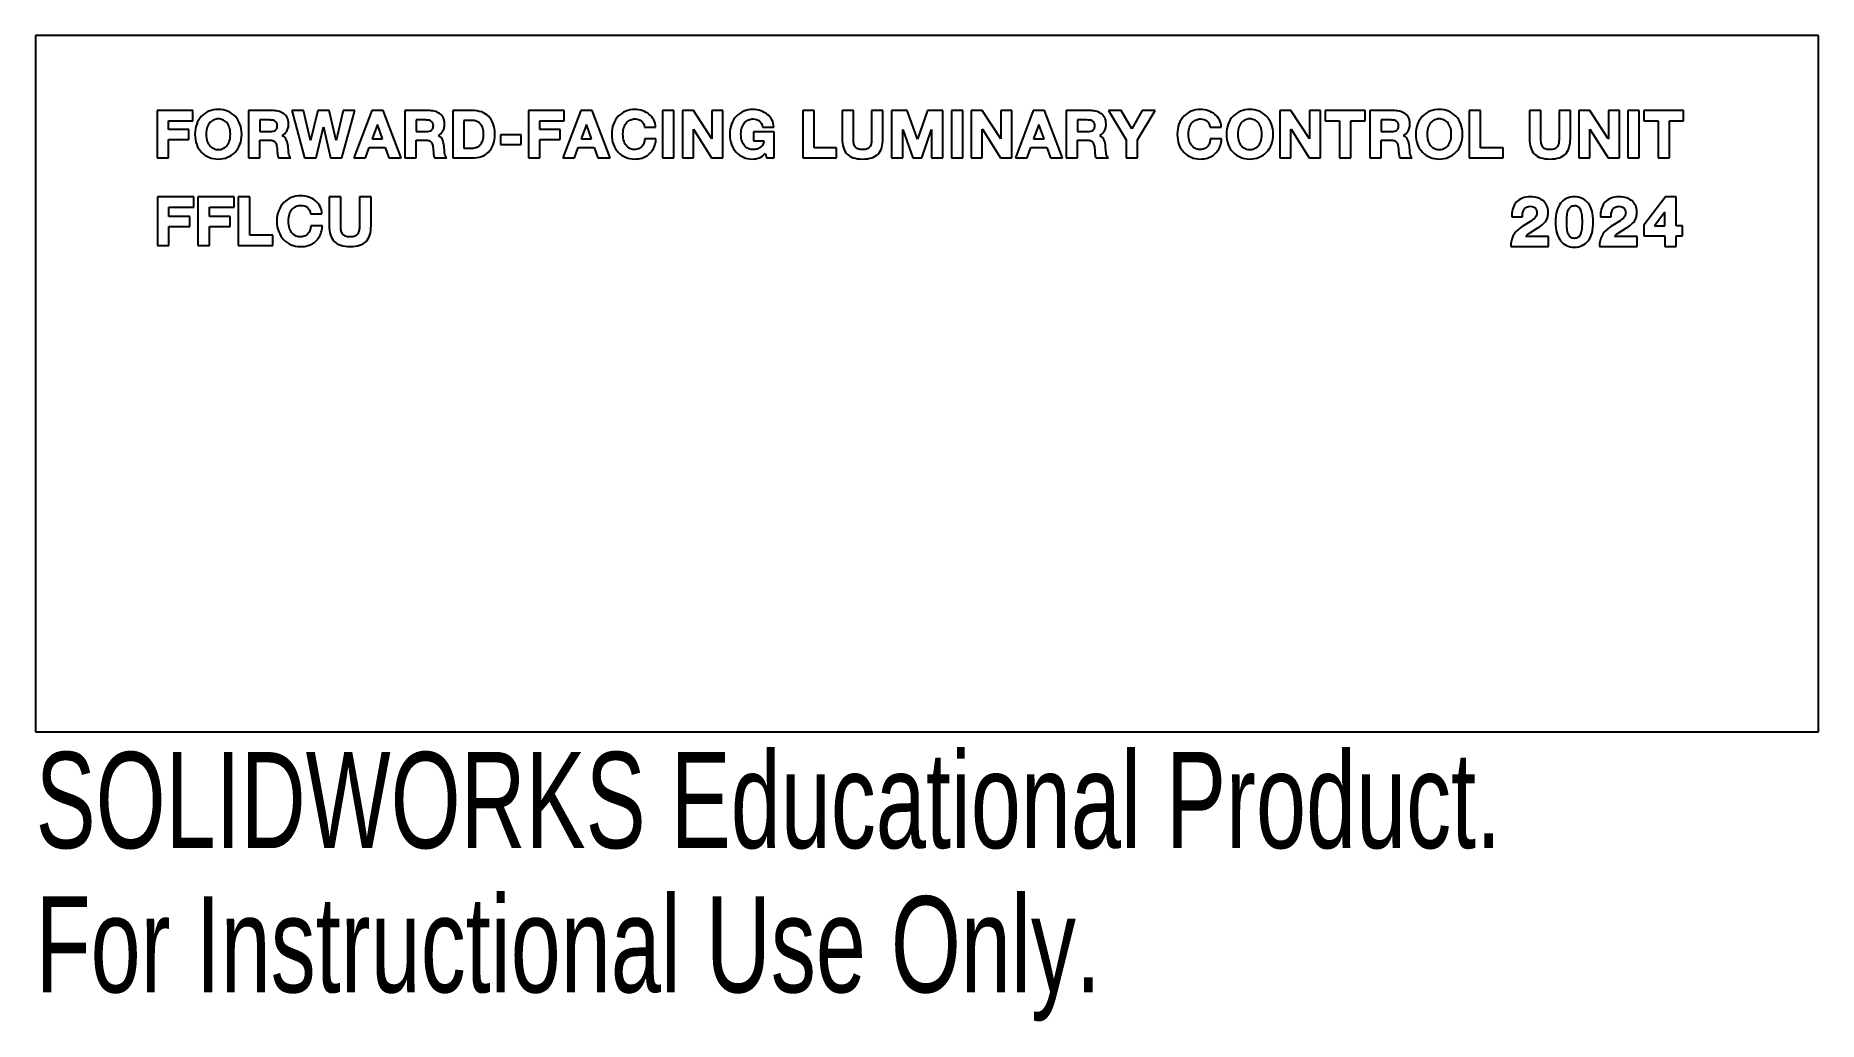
# Model space of a CAD drawing. Header units: millimetres. Extents: x -44.8 to 44.8, y -32.1 to 17.5.
import ezdxf

# ---------------------------------------------------------------- set-up
doc = ezdxf.new("R2010")
doc.units = ezdxf.units.MM
doc.styles.add('SLDTEXTSTYLE0', font='TXT', dxfattribs={"width": 0.7})

msp = doc.modelspace()

# ---------------------------------------------------------------- linework, layer by layer
at = {"color": 7, "linetype": 'Continuous', "lineweight": 25}
for p, q in [((44.815, 17.5), (-44.815, 17.5)), ((-44.815, 17.5), (-44.815, -17.5)), ((44.815, -17.5), (44.815, 17.5)), ((-38.699, 13.734), (-38.699, 11.351)), ((-36.913, 13.734), (-38.699, 13.734)), ((-36.913, 13.22), (-36.913, 13.734)), ((-34.106, 13.734), (-34.106, 11.351)), ((-32.934, 13.734), (-34.106, 13.734)), ((-31.93, 13.734), (-31.295, 11.351)), ((-31.349, 13.734), (-31.93, 13.734)), ((-31.002, 12.232), (-31.349, 13.734)), ((-30.628, 13.734), (-30.995, 12.232)), ((-30.06, 13.734), (-30.628, 13.734)), ((-29.706, 12.232), (-30.06, 13.734)), ((-29.346, 13.734), (-29.7, 12.232)), ((-29.423, 11.351), (-28.765, 13.734)), ((-28.765, 13.734), (-29.346, 13.734)), ((-27.911, 13.734), (-28.812, 11.351)), ((-27.343, 13.734), (-27.911, 13.734)), ((-26.445, 11.351), (-27.343, 13.734)), ((-26.258, 13.734), (-26.258, 11.351)), ((-25.087, 13.734), (-26.258, 13.734)), ((-23.848, 13.734), (-23.848, 11.351)), ((-22.867, 13.734), (-23.848, 13.734)), ((-20.033, 13.734), (-20.033, 11.351)), ((-18.247, 13.734), (-20.033, 13.734)), ((-17.403, 13.734), (-18.304, 11.351)), ((-18.247, 13.22), (-18.247, 13.734)), ((-16.836, 13.734), (-17.403, 13.734)), ((-15.938, 11.351), (-16.836, 13.734)), ((-13.294, 13.734), (-13.294, 11.351)), ((-12.726, 13.734), (-13.294, 13.734)), ((-12.726, 11.351), (-12.726, 13.734)), ((-12.299, 13.734), (-12.299, 11.351)), ((-11.745, 13.734), (-12.299, 13.734)), ((-10.821, 12.309), (-11.745, 13.734)), ((-10.814, 13.734), (-10.814, 12.309)), ((-10.26, 13.734), (-10.814, 13.734)), ((-10.26, 11.351), (-10.26, 13.734)), ((-6.244, 13.734), (-6.244, 11.351)), ((-5.677, 13.734), (-6.244, 13.734)), ((-5.677, 11.865), (-5.677, 13.734)), ((-4.265, 13.734), (-4.265, 12.332)), ((-3.697, 13.734), (-4.265, 13.734)), ((-3.697, 12.325), (-3.697, 13.734)), ((-2.783, 13.734), (-2.783, 12.325)), ((-2.215, 13.734), (-2.783, 13.734)), ((-2.215, 12.332), (-2.215, 13.734)), ((-1.781, 13.734), (-1.781, 11.351)), ((-1, 13.734), (-1.781, 13.734)), ((-0.483, 12.289), (-1, 13.734)), ((0.031, 13.734), (-0.476, 12.289)), ((0.799, 13.734), (0.031, 13.734)), ((0.799, 11.351), (0.799, 13.734)), ((1.233, 13.734), (1.233, 11.351)), ((1.801, 13.734), (1.233, 13.734)), ((1.801, 11.351), (1.801, 13.734)), ((2.228, 13.734), (2.228, 11.351)), ((2.782, 13.734), (2.228, 13.734)), ((3.706, 12.309), (2.782, 13.734)), ((3.713, 13.734), (3.713, 12.309)), ((4.267, 13.734), (3.713, 13.734)), ((4.267, 11.351), (4.267, 13.734)), ((5.345, 13.734), (4.444, 11.351)), ((5.913, 13.734), (5.345, 13.734)), ((6.81, 11.351), (5.913, 13.734)), ((6.998, 13.734), (6.998, 11.351)), ((8.169, 13.734), (6.998, 13.734)), ((9.121, 13.734), (10.009, 12.269)), ((9.758, 13.734), (9.121, 13.734)), ((10.292, 12.823), (9.758, 13.734)), ((10.826, 13.734), (10.292, 12.823)), ((10.576, 12.269), (11.464, 13.734)), ((11.464, 13.734), (10.826, 13.734)), ((17.746, 13.734), (17.746, 11.351)), ((18.3, 13.734), (17.746, 13.734)), ((19.224, 12.309), (18.3, 13.734)), ((19.231, 13.734), (19.231, 12.309)), ((19.785, 13.734), (19.231, 13.734)), ((19.785, 11.351), (19.785, 13.734)), ((20.022, 13.734), (20.022, 13.22)), ((22.025, 13.734), (20.022, 13.734)), ((22.025, 13.22), (22.025, 13.734)), ((22.272, 13.734), (22.272, 11.351)), ((23.444, 13.734), (22.272, 13.734)), ((27.262, 13.734), (27.262, 11.351)), ((27.83, 13.734), (27.262, 13.734)), ((27.83, 11.865), (27.83, 13.734)), ((30.296, 13.734), (30.296, 12.332)), ((30.864, 13.734), (30.296, 13.734)), ((30.864, 12.325), (30.864, 13.734)), ((31.778, 13.734), (31.778, 12.325)), ((32.346, 13.734), (31.778, 13.734)), ((32.346, 12.332), (32.346, 13.734)), ((32.773, 13.734), (32.773, 11.351)), ((33.327, 13.734), (32.773, 13.734)), ((34.252, 12.309), (33.327, 13.734)), ((34.258, 13.734), (34.258, 12.309)), ((34.813, 13.734), (34.258, 13.734)), ((34.813, 11.351), (34.813, 13.734)), ((35.24, 13.734), (35.24, 11.351)), ((35.807, 13.734), (35.24, 13.734)), ((35.807, 11.351), (35.807, 13.734)), ((36.038, 13.734), (36.038, 13.22)), ((38.04, 13.734), (36.038, 13.734)), ((38.04, 13.22), (38.04, 13.734)), ((-38.131, 13.22), (-36.913, 13.22)), ((-38.131, 12.776), (-38.131, 13.22)), ((-37.107, 12.776), (-38.131, 12.776)), ((-37.107, 12.282), (-37.107, 12.776)), ((-33.538, 13.26), (-33.538, 12.679)), ((-33.065, 13.26), (-33.538, 13.26)), ((-33.538, 12.679), (-33.065, 12.679)), ((-30.715, 11.351), (-30.351, 12.92)), ((-30.351, 12.92), (-30.344, 12.92)), ((-30.344, 12.92), (-29.99, 11.351)), ((-27.634, 13.04), (-27.894, 12.315)), ((-27.627, 13.04), (-27.634, 13.04)), ((-27.373, 12.315), (-27.627, 13.04)), ((-25.691, 13.26), (-25.691, 12.679)), ((-25.217, 13.26), (-25.691, 13.26)), ((-25.691, 12.679), (-25.217, 12.679)), ((-23.281, 13.24), (-23.281, 11.845)), ((-22.914, 13.24), (-23.281, 13.24)), ((-19.466, 13.22), (-18.247, 13.22)), ((-19.466, 12.776), (-19.466, 13.22)), ((-18.441, 12.776), (-19.466, 12.776)), ((-18.441, 12.282), (-18.441, 12.776)), ((-17.126, 13.04), (-17.386, 12.315)), ((-17.119, 13.04), (-17.126, 13.04)), ((-16.866, 12.315), (-17.119, 13.04)), ((-14.202, 12.906), (-13.648, 12.906)), ((-11.745, 12.793), (-11.738, 12.793)), ((-11.745, 11.351), (-11.745, 12.793)), ((-11.738, 12.793), (-10.827, 11.351)), ((-8.724, 12.663), (-8.724, 12.219)), ((-7.686, 12.663), (-8.724, 12.663)), ((-8.264, 12.906), (-7.709, 12.906)), ((-7.686, 11.351), (-7.686, 12.663)), ((-1.214, 12.773), (-1.207, 12.773)), ((-1.214, 11.351), (-1.214, 12.773)), ((-1.207, 12.773), (-0.713, 11.351)), ((-0.259, 11.351), (0.225, 12.773)), ((0.225, 12.773), (0.232, 12.773)), ((0.232, 12.773), (0.232, 11.351)), ((2.782, 12.793), (2.789, 12.793)), ((2.782, 11.351), (2.782, 12.793)), ((2.789, 12.793), (3.7, 11.351)), ((5.622, 13.04), (5.362, 12.315)), ((5.629, 13.04), (5.622, 13.04)), ((5.883, 12.315), (5.629, 13.04)), ((7.565, 13.26), (7.565, 12.679)), ((8.039, 13.26), (7.565, 13.26)), ((7.565, 12.679), (8.039, 12.679)), ((14.234, 12.906), (14.788, 12.906)), ((18.3, 12.793), (18.307, 12.793)), ((18.3, 11.351), (18.3, 12.793)), ((18.307, 12.793), (19.218, 11.351)), ((20.022, 13.22), (20.74, 13.22)), ((20.74, 13.22), (20.74, 11.351)), ((21.307, 13.22), (22.025, 13.22)), ((21.307, 11.351), (21.307, 13.22)), ((22.84, 13.26), (22.84, 12.679)), ((23.313, 13.26), (22.84, 13.26)), ((22.84, 12.679), (23.313, 12.679)), ((33.327, 12.793), (33.334, 12.793)), ((33.327, 11.351), (33.327, 12.793)), ((33.334, 12.793), (34.245, 11.351)), ((36.038, 13.22), (36.755, 13.22)), ((36.755, 13.22), (36.755, 11.351)), ((37.323, 13.22), (38.04, 13.22)), ((37.323, 11.351), (37.323, 13.22)), ((-38.131, 12.282), (-37.107, 12.282)), ((-38.131, 11.351), (-38.131, 12.282)), ((-33.538, 12.245), (-33.141, 12.245)), ((-33.538, 11.351), (-33.538, 12.245)), ((-32.11, 11.698), (-32.127, 11.921)), ((-30.995, 12.232), (-31.002, 12.232)), ((-29.7, 12.232), (-29.706, 12.232)), ((-28.224, 11.351), (-28.041, 11.881)), ((-28.041, 11.881), (-27.236, 11.881)), ((-27.894, 12.315), (-27.373, 12.315)), ((-27.236, 11.881), (-27.053, 11.351)), ((-25.691, 12.245), (-25.294, 12.245)), ((-25.691, 11.351), (-25.691, 12.245)), ((-24.262, 11.698), (-24.279, 11.921)), ((-23.281, 11.845), (-22.914, 11.845)), ((-21.448, 12.506), (-21.448, 12.032)), ((-20.397, 12.506), (-21.448, 12.506)), ((-21.448, 12.032), (-20.397, 12.032)), ((-20.397, 12.032), (-20.397, 12.506)), ((-19.466, 12.282), (-18.441, 12.282)), ((-19.466, 11.351), (-19.466, 12.282)), ((-17.717, 11.351), (-17.533, 11.881)), ((-17.533, 11.881), (-16.729, 11.881)), ((-17.386, 12.315), (-16.866, 12.315)), ((-16.729, 11.881), (-16.545, 11.351)), ((-13.628, 12.315), (-14.195, 12.315)), ((-10.814, 12.309), (-10.821, 12.309)), ((-8.724, 12.219), (-8.204, 12.219)), ((-4.542, 11.865), (-5.677, 11.865)), ((-4.542, 11.351), (-4.542, 11.865)), ((-0.476, 12.289), (-0.483, 12.289)), ((3.713, 12.309), (3.706, 12.309)), ((5.031, 11.351), (5.215, 11.881)), ((5.215, 11.881), (6.019, 11.881)), ((5.362, 12.315), (5.883, 12.315)), ((6.019, 11.881), (6.203, 11.351)), ((7.565, 12.245), (7.962, 12.245)), ((7.565, 11.351), (7.565, 12.245)), ((8.994, 11.698), (8.977, 11.921)), ((10.009, 12.269), (10.009, 11.351)), ((10.576, 11.351), (10.576, 12.269)), ((14.808, 12.315), (14.241, 12.315)), ((19.231, 12.309), (19.224, 12.309)), ((22.84, 12.245), (23.237, 12.245)), ((22.84, 11.351), (22.84, 12.245)), ((24.268, 11.698), (24.252, 11.921)), ((28.965, 11.865), (27.83, 11.865)), ((28.965, 11.351), (28.965, 11.865)), ((34.258, 12.309), (34.252, 12.309)), ((-38.699, 11.351), (-38.131, 11.351)), ((-34.106, 11.351), (-33.538, 11.351)), ((-32.6, 11.351), (-31.983, 11.351)), ((-31.295, 11.351), (-30.715, 11.351)), ((-29.99, 11.351), (-29.423, 11.351)), ((-28.812, 11.351), (-28.224, 11.351)), ((-27.053, 11.351), (-26.445, 11.351)), ((-26.258, 11.351), (-25.691, 11.351)), ((-24.753, 11.351), (-24.135, 11.351)), ((-23.848, 11.351), (-22.867, 11.351)), ((-20.033, 11.351), (-19.466, 11.351)), ((-18.304, 11.351), (-17.717, 11.351)), ((-16.545, 11.351), (-15.938, 11.351)), ((-13.294, 11.351), (-12.726, 11.351)), ((-12.299, 11.351), (-11.745, 11.351)), ((-10.827, 11.351), (-10.26, 11.351)), ((-8.12, 11.571), (-8.063, 11.351)), ((-8.063, 11.351), (-7.686, 11.351)), ((-6.244, 11.351), (-4.542, 11.351)), ((-1.781, 11.351), (-1.214, 11.351)), ((-0.713, 11.351), (-0.259, 11.351)), ((0.232, 11.351), (0.799, 11.351)), ((1.233, 11.351), (1.801, 11.351)), ((2.228, 11.351), (2.782, 11.351)), ((3.7, 11.351), (4.267, 11.351)), ((4.444, 11.351), (5.031, 11.351)), ((6.203, 11.351), (6.81, 11.351)), ((6.998, 11.351), (7.565, 11.351)), ((8.503, 11.351), (9.121, 11.351)), ((10.009, 11.351), (10.576, 11.351)), ((17.746, 11.351), (18.3, 11.351)), ((19.218, 11.351), (19.785, 11.351)), ((20.74, 11.351), (21.307, 11.351)), ((22.272, 11.351), (22.84, 11.351)), ((23.778, 11.351), (24.395, 11.351)), ((27.262, 11.351), (28.965, 11.351)), ((32.773, 11.351), (33.327, 11.351)), ((34.245, 11.351), (34.813, 11.351)), ((35.24, 11.351), (35.807, 11.351)), ((36.755, 11.351), (37.323, 11.351)), ((-38.697, 9.397), (-38.697, 6.949)), ((-36.863, 9.397), (-38.697, 9.397)), ((-36.863, 8.868), (-36.863, 9.397)), ((-36.664, 9.397), (-36.664, 6.949)), ((-34.83, 9.397), (-36.664, 9.397)), ((-34.83, 8.868), (-34.83, 9.397)), ((-34.631, 9.397), (-34.631, 6.949)), ((-34.048, 9.397), (-34.631, 9.397)), ((-34.048, 7.476), (-34.048, 9.397)), ((-30.057, 9.397), (-30.057, 7.957)), ((-29.474, 9.397), (-30.057, 9.397)), ((-29.474, 7.95), (-29.474, 9.397)), ((-28.535, 9.397), (-28.535, 7.95)), ((-27.952, 9.397), (-28.535, 9.397)), ((-27.952, 7.957), (-27.952, 9.397)), ((37.128, 9.398), (36.038, 7.969)), ((37.665, 9.398), (37.128, 9.398)), ((37.665, 7.937), (37.665, 9.398)), ((-38.114, 8.868), (-36.863, 8.868)), ((-38.114, 8.413), (-38.114, 8.868)), ((-37.061, 8.413), (-38.114, 8.413)), ((-37.061, 7.905), (-37.061, 8.413)), ((-36.081, 8.868), (-34.83, 8.868)), ((-36.081, 8.413), (-36.081, 8.868)), ((-35.029, 8.413), (-36.081, 8.413)), ((-35.029, 7.905), (-35.029, 8.413)), ((-30.99, 8.546), (-30.42, 8.546)), ((29.406, 8.47), (29.406, 8.392)), ((29.406, 8.392), (29.935, 8.392)), ((30.387, 8.191), (29.928, 7.898)), ((33.865, 8.47), (33.865, 8.392)), ((33.865, 8.392), (34.394, 8.392)), ((34.846, 8.191), (34.387, 7.898)), ((37.093, 8.629), (36.585, 7.937)), ((37.1, 8.629), (37.093, 8.629)), ((37.1, 7.937), (37.1, 8.629)), ((-38.114, 7.905), (-37.061, 7.905)), ((-38.114, 6.949), (-38.114, 7.905)), ((-36.081, 7.905), (-35.029, 7.905)), ((-36.081, 6.949), (-36.081, 7.905)), ((-32.882, 7.476), (-34.048, 7.476)), ((-32.882, 6.949), (-32.882, 7.476)), ((-30.4, 7.939), (-30.983, 7.939)), ((31.244, 7.401), (30.101, 7.401)), ((30.299, 7.57), (30.712, 7.831)), ((31.244, 6.9), (31.244, 7.401)), ((35.703, 7.401), (34.56, 7.401)), ((34.758, 7.57), (35.171, 7.831)), ((35.703, 6.9), (35.703, 7.401)), ((36.038, 7.969), (36.038, 7.436)), ((36.038, 7.436), (37.1, 7.436)), ((36.585, 7.937), (37.1, 7.937)), ((37.1, 7.436), (37.1, 6.9)), ((37.979, 7.937), (37.665, 7.937)), ((37.665, 7.436), (37.979, 7.436)), ((37.665, 6.9), (37.665, 7.436)), ((37.979, 7.436), (37.979, 7.937)), ((-38.697, 6.949), (-38.114, 6.949)), ((-36.664, 6.949), (-36.081, 6.949)), ((-34.631, 6.949), (-32.882, 6.949)), ((29.35, 6.9), (31.244, 6.9)), ((33.809, 6.9), (35.703, 6.9)), ((37.1, 6.9), (37.665, 6.9)), ((-44.815, -17.5), (44.815, -17.5))]:
    msp.add_line(p, q, dxfattribs=at)
for points in [[(-36.473, 13.449), (-36.577, 13.341), (-36.659, 13.21), (-36.718, 13.056)], [(-36.1, 13.699), (-36.244, 13.64), (-36.368, 13.557), (-36.473, 13.449)], [(-35.631, 13.787), (-35.801, 13.787), (-35.957, 13.758), (-36.1, 13.699)], [(-35.162, 13.699), (-35.306, 13.758), (-35.462, 13.787), (-35.631, 13.787)], [(-34.79, 13.449), (-34.895, 13.557), (-35.019, 13.64), (-35.162, 13.699)], [(-32.624, 13.701), (-32.724, 13.723), (-32.828, 13.734), (-32.934, 13.734)], [(-32.357, 13.589), (-32.435, 13.641), (-32.524, 13.678), (-32.624, 13.701)], [(-32.17, 13.38), (-32.217, 13.467), (-32.279, 13.537), (-32.357, 13.589)], [(-24.776, 13.701), (-24.877, 13.723), (-24.98, 13.734), (-25.087, 13.734)], [(-24.509, 13.589), (-24.587, 13.641), (-24.676, 13.678), (-24.776, 13.701)], [(-24.322, 13.38), (-24.369, 13.467), (-24.431, 13.537), (-24.509, 13.589)], [(-22.406, 13.662), (-22.547, 13.71), (-22.7, 13.734), (-22.867, 13.734)], [(-22.046, 13.444), (-22.146, 13.542), (-22.266, 13.614), (-22.406, 13.662)], [(-15.52, 13.449), (-15.625, 13.341), (-15.707, 13.21), (-15.766, 13.056)], [(-15.148, 13.699), (-15.292, 13.64), (-15.416, 13.557), (-15.52, 13.449)], [(-14.679, 13.787), (-14.848, 13.787), (-15.005, 13.758), (-15.148, 13.699)], [(-14.295, 13.722), (-14.42, 13.766), (-14.548, 13.787), (-14.679, 13.787)], [(-13.965, 13.54), (-14.061, 13.618), (-14.171, 13.679), (-14.295, 13.722)], [(-13.734, 13.262), (-13.792, 13.37), (-13.869, 13.463), (-13.965, 13.54)], [(-9.585, 13.449), (-9.69, 13.341), (-9.772, 13.21), (-9.831, 13.056)], [(-9.213, 13.699), (-9.357, 13.64), (-9.481, 13.557), (-9.585, 13.449)], [(-8.744, 13.787), (-8.913, 13.787), (-9.07, 13.758), (-9.213, 13.699)], [(-8.359, 13.722), (-8.482, 13.766), (-8.611, 13.787), (-8.744, 13.787)], [(-8.028, 13.54), (-8.125, 13.618), (-8.235, 13.679), (-8.359, 13.722)], [(-7.796, 13.262), (-7.854, 13.37), (-7.931, 13.463), (-8.028, 13.54)], [(8.48, 13.701), (8.38, 13.723), (8.276, 13.734), (8.169, 13.734)], [(8.747, 13.589), (8.669, 13.641), (8.58, 13.678), (8.48, 13.701)], [(8.934, 13.38), (8.887, 13.467), (8.825, 13.537), (8.747, 13.589)], [(12.916, 13.449), (12.811, 13.341), (12.729, 13.21), (12.67, 13.056)], [(13.288, 13.699), (13.144, 13.64), (13.02, 13.557), (12.916, 13.449)], [(13.757, 13.787), (13.587, 13.787), (13.431, 13.758), (13.288, 13.699)], [(14.141, 13.722), (14.016, 13.766), (13.888, 13.787), (13.757, 13.787)], [(14.471, 13.54), (14.375, 13.618), (14.265, 13.679), (14.141, 13.722)], [(14.701, 13.262), (14.644, 13.37), (14.567, 13.463), (14.471, 13.54)], [(15.761, 13.699), (15.618, 13.64), (15.494, 13.557), (15.389, 13.449)], [(16.23, 13.787), (16.061, 13.787), (15.905, 13.758), (15.761, 13.699)], [(16.699, 13.699), (16.556, 13.758), (16.399, 13.787), (16.23, 13.787)], [(17.071, 13.449), (16.967, 13.557), (16.843, 13.64), (16.699, 13.699)], [(17.317, 13.056), (17.258, 13.21), (17.176, 13.341), (17.071, 13.449)], [(23.754, 13.701), (23.654, 13.723), (23.55, 13.734), (23.444, 13.734)], [(24.021, 13.589), (23.943, 13.641), (23.854, 13.678), (23.754, 13.701)], [(24.208, 13.38), (24.161, 13.467), (24.099, 13.537), (24.021, 13.589)], [(25.285, 13.699), (25.141, 13.64), (25.017, 13.557), (24.912, 13.449)], [(25.753, 13.787), (25.584, 13.787), (25.428, 13.758), (25.285, 13.699)], [(26.222, 13.699), (26.079, 13.758), (25.923, 13.787), (25.753, 13.787)], [(26.595, 13.449), (26.49, 13.557), (26.366, 13.64), (26.222, 13.699)], [(26.84, 13.056), (26.781, 13.21), (26.699, 13.341), (26.595, 13.449)], [(-36.04, 13.142), (-36.099, 13.08), (-36.147, 13.001), (-36.184, 12.903)], [(-35.845, 13.273), (-35.916, 13.247), (-35.981, 13.203), (-36.04, 13.142)], [(-35.222, 13.142), (-35.281, 13.203), (-35.347, 13.247), (-35.42, 13.273)], [(-32.938, 13.255), (-32.984, 13.258), (-33.027, 13.26), (-33.065, 13.26)], [(-33.065, 12.679), (-33.027, 12.679), (-32.984, 12.681), (-32.938, 12.684)], [(-32.807, 13.223), (-32.847, 13.241), (-32.891, 13.252), (-32.938, 13.255)], [(-32.938, 12.684), (-32.891, 12.688), (-32.847, 12.698), (-32.807, 12.716)], [(-32.707, 13.138), (-32.734, 13.177), (-32.767, 13.205), (-32.807, 13.223)], [(-32.807, 12.716), (-32.767, 12.734), (-32.734, 12.763), (-32.707, 12.803)], [(-32.667, 12.973), (-32.667, 13.044), (-32.681, 13.099), (-32.707, 13.138)], [(-32.707, 12.803), (-32.681, 12.843), (-32.667, 12.9), (-32.667, 12.973)], [(-32.414, 12.479), (-32.382, 12.497), (-32.349, 12.521), (-32.312, 12.552)], [(-32.312, 12.552), (-32.275, 12.584), (-32.241, 12.622), (-32.21, 12.667)], [(-32.21, 12.667), (-32.179, 12.713), (-32.153, 12.768), (-32.131, 12.833)], [(-32.1, 13.056), (-32.1, 13.185), (-32.123, 13.293), (-32.17, 13.38)], [(-32.131, 12.833), (-32.11, 12.897), (-32.1, 12.972), (-32.1, 13.056)], [(-25.09, 13.255), (-25.137, 13.258), (-25.179, 13.26), (-25.217, 13.26)], [(-25.217, 12.679), (-25.179, 12.679), (-25.137, 12.681), (-25.09, 12.684)], [(-24.96, 13.223), (-25, 13.241), (-25.043, 13.252), (-25.09, 13.255)], [(-25.09, 12.684), (-25.043, 12.688), (-25, 12.698), (-24.96, 12.716)], [(-24.86, 13.138), (-24.886, 13.177), (-24.92, 13.205), (-24.96, 13.223)], [(-24.96, 12.716), (-24.92, 12.734), (-24.886, 12.763), (-24.86, 12.803)], [(-24.82, 12.973), (-24.82, 13.044), (-24.833, 13.099), (-24.86, 13.138)], [(-24.86, 12.803), (-24.833, 12.843), (-24.82, 12.9), (-24.82, 12.973)], [(-24.566, 12.479), (-24.535, 12.497), (-24.501, 12.521), (-24.464, 12.552)], [(-24.464, 12.552), (-24.428, 12.584), (-24.394, 12.622), (-24.362, 12.667)], [(-24.362, 12.667), (-24.331, 12.713), (-24.305, 12.768), (-24.284, 12.833)], [(-24.252, 13.056), (-24.252, 13.185), (-24.276, 13.293), (-24.322, 13.38)], [(-24.284, 12.833), (-24.263, 12.897), (-24.252, 12.972), (-24.252, 13.056)], [(-22.825, 13.237), (-22.864, 13.239), (-22.894, 13.24), (-22.914, 13.24)], [(-22.699, 13.213), (-22.744, 13.227), (-22.787, 13.234), (-22.825, 13.237)], [(-22.558, 13.152), (-22.606, 13.179), (-22.653, 13.2), (-22.699, 13.213)], [(-22.428, 13.033), (-22.467, 13.084), (-22.51, 13.124), (-22.558, 13.152)], [(-22.331, 12.836), (-22.357, 12.916), (-22.389, 12.982), (-22.428, 13.033)], [(-22.293, 12.542), (-22.293, 12.658), (-22.306, 12.756), (-22.331, 12.836)], [(-21.811, 13.071), (-21.867, 13.222), (-21.946, 13.346), (-22.046, 13.444)], [(-21.726, 12.542), (-21.726, 12.745), (-21.754, 12.921), (-21.811, 13.071)], [(-15.766, 13.056), (-15.825, 12.903), (-15.854, 12.732), (-15.854, 12.542)], [(-15.287, 12.542), (-15.287, 12.685), (-15.268, 12.805), (-15.232, 12.903)], [(-15.232, 12.903), (-15.195, 13.001), (-15.147, 13.08), (-15.088, 13.142)], [(-15.088, 13.142), (-15.029, 13.203), (-14.964, 13.247), (-14.893, 13.273)], [(-14.893, 13.273), (-14.822, 13.3), (-14.75, 13.313), (-14.679, 13.313)], [(-14.679, 13.313), (-14.55, 13.313), (-14.444, 13.278), (-14.362, 13.208)], [(-14.362, 13.208), (-14.28, 13.138), (-14.226, 13.037), (-14.202, 12.906)], [(-13.648, 12.906), (-13.648, 13.035), (-13.677, 13.154), (-13.734, 13.262)], [(-9.831, 13.056), (-9.89, 12.903), (-9.919, 12.732), (-9.919, 12.542)], [(-9.352, 12.542), (-9.352, 12.685), (-9.333, 12.805), (-9.297, 12.903)], [(-9.297, 12.903), (-9.26, 13.001), (-9.212, 13.08), (-9.153, 13.142)], [(-9.153, 13.142), (-9.094, 13.203), (-9.029, 13.247), (-8.958, 13.273)], [(-8.958, 13.273), (-8.887, 13.3), (-8.815, 13.313), (-8.744, 13.313)], [(-8.744, 13.313), (-8.613, 13.313), (-8.506, 13.278), (-8.424, 13.208)], [(-8.424, 13.208), (-8.342, 13.138), (-8.288, 13.037), (-8.264, 12.906)], [(-7.709, 12.906), (-7.709, 13.035), (-7.738, 13.154), (-7.796, 13.262)], [(8.166, 13.255), (8.119, 13.258), (8.077, 13.26), (8.039, 13.26)], [(8.039, 12.679), (8.077, 12.679), (8.119, 12.681), (8.166, 12.684)], [(8.296, 13.223), (8.256, 13.241), (8.213, 13.252), (8.166, 13.255)], [(8.166, 12.684), (8.213, 12.688), (8.256, 12.698), (8.296, 12.716)], [(8.396, 13.138), (8.37, 13.177), (8.336, 13.205), (8.296, 13.223)], [(8.296, 12.716), (8.336, 12.734), (8.37, 12.763), (8.396, 12.803)], [(8.436, 12.973), (8.436, 13.044), (8.423, 13.099), (8.396, 13.138)], [(8.396, 12.803), (8.423, 12.843), (8.436, 12.9), (8.436, 12.973)], [(8.69, 12.479), (8.721, 12.497), (8.755, 12.521), (8.792, 12.552)], [(8.792, 12.552), (8.829, 12.584), (8.862, 12.622), (8.894, 12.667)], [(8.894, 12.667), (8.925, 12.713), (8.951, 12.768), (8.972, 12.833)], [(9.004, 13.056), (9.004, 13.185), (8.98, 13.293), (8.934, 13.38)], [(8.972, 12.833), (8.993, 12.897), (9.004, 12.972), (9.004, 13.056)], [(12.67, 13.056), (12.611, 12.903), (12.582, 12.732), (12.582, 12.542)], [(13.149, 12.542), (13.149, 12.685), (13.168, 12.805), (13.204, 12.903)], [(13.204, 12.903), (13.241, 13.001), (13.289, 13.08), (13.348, 13.142)], [(13.348, 13.142), (13.407, 13.203), (13.472, 13.247), (13.543, 13.273)], [(13.543, 13.273), (13.614, 13.3), (13.686, 13.313), (13.757, 13.313)], [(13.757, 13.313), (13.886, 13.313), (13.992, 13.278), (14.074, 13.208)], [(14.074, 13.208), (14.156, 13.138), (14.209, 13.037), (14.234, 12.906)], [(14.788, 12.906), (14.788, 13.035), (14.759, 13.154), (14.701, 13.262)], [(15.821, 13.142), (15.762, 13.08), (15.714, 13.001), (15.678, 12.903)], [(16.017, 13.273), (15.945, 13.247), (15.88, 13.203), (15.821, 13.142)], [(16.639, 13.142), (16.58, 13.203), (16.514, 13.247), (16.442, 13.273)], [(23.44, 13.255), (23.394, 13.258), (23.351, 13.26), (23.313, 13.26)], [(23.313, 12.679), (23.351, 12.679), (23.394, 12.681), (23.44, 12.684)], [(23.571, 13.223), (23.531, 13.241), (23.487, 13.252), (23.44, 13.255)], [(23.44, 12.684), (23.487, 12.688), (23.531, 12.698), (23.571, 12.716)], [(23.671, 13.138), (23.644, 13.177), (23.611, 13.205), (23.571, 13.223)], [(23.571, 12.716), (23.611, 12.734), (23.644, 12.763), (23.671, 12.803)], [(23.711, 12.973), (23.711, 13.044), (23.697, 13.099), (23.671, 13.138)], [(23.671, 12.803), (23.697, 12.843), (23.711, 12.9), (23.711, 12.973)], [(23.964, 12.479), (23.996, 12.497), (24.03, 12.521), (24.066, 12.552)], [(24.066, 12.552), (24.103, 12.584), (24.137, 12.622), (24.168, 12.667)], [(24.168, 12.667), (24.199, 12.713), (24.225, 12.768), (24.246, 12.833)], [(24.278, 13.056), (24.278, 13.185), (24.255, 13.293), (24.208, 13.38)], [(24.246, 12.833), (24.268, 12.897), (24.278, 12.972), (24.278, 13.056)], [(25.345, 13.142), (25.286, 13.08), (25.238, 13.001), (25.201, 12.903)], [(25.54, 13.273), (25.469, 13.247), (25.404, 13.203), (25.345, 13.142)], [(26.163, 13.142), (26.104, 13.203), (26.038, 13.247), (25.966, 13.273)], [(-36.718, 12.028), (-36.659, 11.875), (-36.577, 11.744), (-36.473, 11.636)], [(-36.184, 12.182), (-36.147, 12.084), (-36.099, 12.004), (-36.04, 11.943)], [(-35.222, 11.943), (-35.164, 12.004), (-35.116, 12.084), (-35.079, 12.182)], [(-34.79, 11.636), (-34.686, 11.744), (-34.604, 11.875), (-34.545, 12.028)], [(-33.141, 12.245), (-33.057, 12.245), (-32.986, 12.24), (-32.929, 12.23)], [(-32.929, 12.23), (-32.873, 12.22), (-32.826, 12.198), (-32.791, 12.163)], [(-32.791, 12.163), (-32.755, 12.129), (-32.728, 12.08), (-32.711, 12.017)], [(-32.711, 12.017), (-32.693, 11.953), (-32.681, 11.868), (-32.674, 11.761)], [(-32.674, 11.761), (-32.665, 11.632), (-32.655, 11.535), (-32.644, 11.469)], [(-32.195, 12.244), (-32.234, 12.343), (-32.307, 12.421), (-32.414, 12.479)], [(-32.127, 11.921), (-32.133, 12.037), (-32.156, 12.145), (-32.195, 12.244)], [(-32.09, 11.549), (-32.099, 11.588), (-32.105, 11.638), (-32.11, 11.698)], [(-25.294, 12.245), (-25.209, 12.245), (-25.138, 12.24), (-25.082, 12.23)], [(-25.082, 12.23), (-25.025, 12.22), (-24.979, 12.198), (-24.943, 12.163)], [(-24.943, 12.163), (-24.908, 12.129), (-24.881, 12.08), (-24.863, 12.017)], [(-24.863, 12.017), (-24.845, 11.953), (-24.833, 11.868), (-24.826, 11.761)], [(-24.826, 11.761), (-24.818, 11.632), (-24.808, 11.535), (-24.796, 11.469)], [(-24.347, 12.244), (-24.386, 12.343), (-24.459, 12.421), (-24.566, 12.479)], [(-24.279, 11.921), (-24.286, 12.037), (-24.309, 12.145), (-24.347, 12.244)], [(-24.242, 11.549), (-24.251, 11.588), (-24.258, 11.638), (-24.262, 11.698)], [(-22.914, 11.845), (-22.894, 11.845), (-22.864, 11.846), (-22.825, 11.848)], [(-22.825, 11.848), (-22.787, 11.85), (-22.744, 11.858), (-22.699, 11.871)], [(-22.699, 11.871), (-22.653, 11.885), (-22.606, 11.905), (-22.558, 11.933)], [(-22.558, 11.933), (-22.51, 11.961), (-22.467, 12.001), (-22.428, 12.052)], [(-22.428, 12.052), (-22.389, 12.103), (-22.357, 12.169), (-22.331, 12.249)], [(-22.331, 12.249), (-22.306, 12.329), (-22.293, 12.427), (-22.293, 12.542)], [(-22.046, 11.641), (-21.946, 11.739), (-21.867, 11.862), (-21.811, 12.012)], [(-21.811, 12.012), (-21.754, 12.161), (-21.726, 12.338), (-21.726, 12.542)], [(-15.854, 12.542), (-15.854, 12.353), (-15.825, 12.182), (-15.766, 12.028)], [(-15.766, 12.028), (-15.707, 11.875), (-15.625, 11.744), (-15.522, 11.636)], [(-15.232, 12.182), (-15.268, 12.28), (-15.287, 12.4), (-15.287, 12.542)], [(-15.091, 11.943), (-15.148, 12.004), (-15.195, 12.084), (-15.232, 12.182)], [(-14.903, 11.811), (-14.972, 11.838), (-15.035, 11.882), (-15.091, 11.943)], [(-14.703, 11.771), (-14.767, 11.771), (-14.834, 11.785), (-14.903, 11.811)], [(-14.461, 11.826), (-14.526, 11.79), (-14.607, 11.771), (-14.703, 11.771)], [(-14.304, 11.963), (-14.343, 11.909), (-14.395, 11.863), (-14.461, 11.826)], [(-14.22, 12.14), (-14.237, 12.077), (-14.265, 12.018), (-14.304, 11.963)], [(-14.195, 12.315), (-14.195, 12.262), (-14.203, 12.204), (-14.22, 12.14)], [(-14.055, 11.479), (-13.975, 11.534), (-13.908, 11.596), (-13.853, 11.666)], [(-13.853, 11.666), (-13.798, 11.736), (-13.754, 11.809), (-13.721, 11.885)], [(-13.721, 11.885), (-13.688, 11.96), (-13.664, 12.036), (-13.649, 12.11)], [(-13.649, 12.11), (-13.635, 12.185), (-13.628, 12.253), (-13.628, 12.315)], [(-9.919, 12.542), (-9.919, 12.353), (-9.89, 12.182), (-9.831, 12.028)], [(-9.831, 12.028), (-9.772, 11.875), (-9.692, 11.744), (-9.59, 11.636)], [(-9.297, 12.182), (-9.333, 12.28), (-9.352, 12.4), (-9.352, 12.542)], [(-9.153, 11.943), (-9.212, 12.004), (-9.26, 12.084), (-9.297, 12.182)], [(-8.958, 11.811), (-9.029, 11.838), (-9.094, 11.882), (-9.153, 11.943)], [(-8.744, 11.771), (-8.815, 11.771), (-8.887, 11.785), (-8.958, 11.811)], [(-8.542, 11.8), (-8.608, 11.781), (-8.675, 11.771), (-8.744, 11.771)], [(-8.369, 11.885), (-8.419, 11.847), (-8.477, 11.818), (-8.542, 11.8)], [(-8.249, 12.025), (-8.279, 11.969), (-8.319, 11.923), (-8.369, 11.885)], [(-8.204, 12.219), (-8.204, 12.145), (-8.219, 12.081), (-8.249, 12.025)], [(-4.265, 12.332), (-4.265, 11.978), (-4.183, 11.717), (-4.019, 11.549)], [(-3.681, 12.1), (-3.692, 12.168), (-3.697, 12.243), (-3.697, 12.325)], [(-3.616, 11.925), (-3.648, 11.974), (-3.67, 12.032), (-3.681, 12.1)], [(-3.477, 11.811), (-3.537, 11.838), (-3.583, 11.876), (-3.616, 11.925)], [(-3.24, 11.771), (-3.338, 11.771), (-3.417, 11.785), (-3.477, 11.811)], [(-3.003, 11.811), (-3.063, 11.785), (-3.142, 11.771), (-3.24, 11.771)], [(-2.864, 11.925), (-2.897, 11.876), (-2.943, 11.838), (-3.003, 11.811)], [(-2.799, 12.1), (-2.811, 12.032), (-2.832, 11.974), (-2.864, 11.925)], [(-2.783, 12.325), (-2.783, 12.243), (-2.788, 12.168), (-2.799, 12.1)], [(-2.461, 11.549), (-2.297, 11.717), (-2.215, 11.978), (-2.215, 12.332)], [(7.962, 12.245), (8.047, 12.245), (8.118, 12.24), (8.174, 12.23)], [(8.174, 12.23), (8.231, 12.22), (8.277, 12.198), (8.313, 12.163)], [(8.313, 12.163), (8.348, 12.129), (8.375, 12.08), (8.393, 12.017)], [(8.393, 12.017), (8.411, 11.953), (8.423, 11.868), (8.43, 11.761)], [(8.43, 11.761), (8.438, 11.632), (8.448, 11.535), (8.46, 11.469)], [(8.909, 12.244), (8.87, 12.343), (8.797, 12.421), (8.69, 12.479)], [(8.977, 11.921), (8.97, 12.037), (8.948, 12.145), (8.909, 12.244)], [(9.014, 11.549), (9.005, 11.588), (8.998, 11.638), (8.994, 11.698)], [(12.582, 12.542), (12.582, 12.353), (12.611, 12.182), (12.67, 12.028)], [(12.67, 12.028), (12.729, 11.875), (12.81, 11.744), (12.914, 11.636)], [(13.204, 12.182), (13.168, 12.28), (13.149, 12.4), (13.149, 12.542)], [(13.345, 11.943), (13.288, 12.004), (13.241, 12.084), (13.204, 12.182)], [(13.533, 11.811), (13.464, 11.838), (13.401, 11.882), (13.345, 11.943)], [(13.733, 11.771), (13.669, 11.771), (13.602, 11.785), (13.533, 11.811)], [(13.975, 11.826), (13.91, 11.79), (13.829, 11.771), (13.733, 11.771)], [(14.132, 11.963), (14.093, 11.909), (14.041, 11.863), (13.975, 11.826)], [(14.216, 12.14), (14.199, 12.077), (14.171, 12.018), (14.132, 11.963)], [(14.241, 12.315), (14.241, 12.262), (14.233, 12.204), (14.216, 12.14)], [(14.381, 11.479), (14.461, 11.534), (14.528, 11.596), (14.583, 11.666)], [(14.583, 11.666), (14.637, 11.736), (14.681, 11.809), (14.715, 11.885)], [(14.715, 11.885), (14.748, 11.96), (14.772, 12.036), (14.786, 12.11)], [(14.786, 12.11), (14.801, 12.185), (14.808, 12.253), (14.808, 12.315)], [(15.678, 12.182), (15.714, 12.084), (15.762, 12.004), (15.821, 11.943)], [(15.821, 11.943), (15.88, 11.882), (15.945, 11.838), (16.017, 11.811)], [(16.017, 11.811), (16.088, 11.785), (16.159, 11.771), (16.23, 11.771)], [(16.23, 11.771), (16.299, 11.771), (16.37, 11.785), (16.442, 11.811)], [(16.442, 11.811), (16.514, 11.838), (16.58, 11.882), (16.639, 11.943)], [(16.639, 11.943), (16.698, 12.004), (16.746, 12.084), (16.783, 12.182)], [(23.237, 12.245), (23.321, 12.245), (23.392, 12.24), (23.449, 12.23)], [(23.449, 12.23), (23.505, 12.22), (23.552, 12.198), (23.587, 12.163)], [(23.587, 12.163), (23.623, 12.129), (23.65, 12.08), (23.668, 12.017)], [(23.668, 12.017), (23.685, 11.953), (23.697, 11.868), (23.704, 11.761)], [(23.704, 11.761), (23.713, 11.632), (23.723, 11.535), (23.734, 11.469)], [(24.183, 12.244), (24.144, 12.343), (24.071, 12.421), (23.964, 12.479)], [(24.252, 11.921), (24.245, 12.037), (24.222, 12.145), (24.183, 12.244)], [(24.288, 11.549), (24.279, 11.588), (24.273, 11.638), (24.268, 11.698)], [(25.201, 12.182), (25.238, 12.084), (25.286, 12.004), (25.345, 11.943)], [(25.345, 11.943), (25.404, 11.882), (25.469, 11.838), (25.54, 11.811)], [(25.54, 11.811), (25.611, 11.785), (25.682, 11.771), (25.753, 11.771)], [(25.753, 11.771), (25.823, 11.771), (25.893, 11.785), (25.966, 11.811)], [(25.966, 11.811), (26.038, 11.838), (26.104, 11.882), (26.163, 11.943)], [(26.163, 11.943), (26.222, 12.004), (26.269, 12.084), (26.306, 12.182)], [(30.296, 12.332), (30.296, 11.978), (30.378, 11.717), (30.542, 11.549)], [(30.88, 12.1), (30.869, 12.168), (30.864, 12.243), (30.864, 12.325)], [(30.946, 11.925), (30.913, 11.974), (30.891, 12.032), (30.88, 12.1)], [(31.084, 11.811), (31.024, 11.838), (30.978, 11.876), (30.946, 11.925)], [(31.321, 11.771), (31.223, 11.771), (31.144, 11.785), (31.084, 11.811)], [(31.558, 11.811), (31.498, 11.785), (31.419, 11.771), (31.321, 11.771)], [(31.697, 11.925), (31.664, 11.876), (31.618, 11.838), (31.558, 11.811)], [(31.761, 12.1), (31.75, 12.032), (31.729, 11.974), (31.697, 11.925)], [(31.778, 12.325), (31.778, 12.243), (31.773, 12.168), (31.761, 12.1)], [(32.1, 11.549), (32.264, 11.717), (32.346, 11.978), (32.346, 12.332)], [(-36.473, 11.636), (-36.368, 11.528), (-36.244, 11.445), (-36.1, 11.386)], [(-35.162, 11.386), (-35.019, 11.445), (-34.895, 11.528), (-34.79, 11.636)], [(-32.644, 11.469), (-32.633, 11.403), (-32.618, 11.364), (-32.6, 11.351)], [(-32.058, 11.453), (-32.07, 11.478), (-32.081, 11.51), (-32.09, 11.549)], [(-32.02, 11.391), (-32.033, 11.406), (-32.046, 11.427), (-32.058, 11.453)], [(-31.983, 11.351), (-31.994, 11.362), (-32.006, 11.375), (-32.02, 11.391)], [(-24.796, 11.469), (-24.785, 11.403), (-24.771, 11.364), (-24.753, 11.351)], [(-24.211, 11.453), (-24.223, 11.478), (-24.233, 11.51), (-24.242, 11.549)], [(-24.172, 11.391), (-24.185, 11.406), (-24.198, 11.427), (-24.211, 11.453)], [(-24.135, 11.351), (-24.147, 11.362), (-24.159, 11.375), (-24.172, 11.391)], [(-22.867, 11.351), (-22.7, 11.351), (-22.547, 11.375), (-22.406, 11.422)], [(-22.406, 11.422), (-22.266, 11.47), (-22.146, 11.543), (-22.046, 11.641)], [(-15.522, 11.636), (-15.419, 11.528), (-15.297, 11.445), (-15.156, 11.386)], [(-15.156, 11.386), (-15.016, 11.327), (-14.865, 11.297), (-14.703, 11.297)], [(-14.703, 11.297), (-14.565, 11.297), (-14.442, 11.314), (-14.335, 11.347)], [(-14.335, 11.347), (-14.228, 11.381), (-14.135, 11.425), (-14.055, 11.479)], [(-9.59, 11.636), (-9.489, 11.528), (-9.37, 11.445), (-9.233, 11.386)], [(-9.233, 11.386), (-9.096, 11.327), (-8.95, 11.297), (-8.794, 11.297)], [(-8.794, 11.297), (-8.656, 11.297), (-8.535, 11.318), (-8.429, 11.359)], [(-8.429, 11.359), (-8.323, 11.4), (-8.22, 11.471), (-8.12, 11.571)], [(-4.019, 11.549), (-3.856, 11.381), (-3.596, 11.297), (-3.24, 11.297)], [(-3.24, 11.297), (-2.884, 11.297), (-2.624, 11.381), (-2.461, 11.549)], [(8.46, 11.469), (8.471, 11.403), (8.485, 11.364), (8.503, 11.351)], [(9.046, 11.453), (9.033, 11.478), (9.022, 11.51), (9.014, 11.549)], [(9.084, 11.391), (9.07, 11.406), (9.058, 11.427), (9.046, 11.453)], [(9.121, 11.351), (9.11, 11.362), (9.097, 11.375), (9.084, 11.391)], [(12.914, 11.636), (13.017, 11.528), (13.139, 11.445), (13.279, 11.386)], [(13.279, 11.386), (13.42, 11.327), (13.571, 11.297), (13.733, 11.297)], [(13.733, 11.297), (13.871, 11.297), (13.994, 11.314), (14.1, 11.347)], [(14.1, 11.347), (14.207, 11.381), (14.301, 11.425), (14.381, 11.479)], [(23.734, 11.469), (23.745, 11.403), (23.76, 11.364), (23.778, 11.351)], [(24.32, 11.453), (24.308, 11.478), (24.297, 11.51), (24.288, 11.549)], [(24.358, 11.391), (24.345, 11.406), (24.332, 11.427), (24.32, 11.453)], [(24.395, 11.351), (24.384, 11.362), (24.372, 11.375), (24.358, 11.391)], [(30.542, 11.549), (30.705, 11.381), (30.965, 11.297), (31.321, 11.297)], [(31.321, 11.297), (31.677, 11.297), (31.937, 11.381), (32.1, 11.549)], [(-32.344, 9.103), (-32.452, 8.993), (-32.535, 8.858), (-32.596, 8.701)], [(-31.962, 9.361), (-32.109, 9.3), (-32.237, 9.214), (-32.344, 9.103)], [(-31.48, 9.451), (-31.654, 9.451), (-31.814, 9.421), (-31.962, 9.361)], [(-31.699, 8.923), (-31.626, 8.951), (-31.553, 8.964), (-31.48, 8.964)], [(-31.086, 9.385), (-31.214, 9.429), (-31.345, 9.451), (-31.48, 9.451)], [(-31.48, 8.964), (-31.347, 8.964), (-31.239, 8.928), (-31.154, 8.856)], [(-30.746, 9.198), (-30.844, 9.278), (-30.958, 9.34), (-31.086, 9.385)], [(-30.51, 8.911), (-30.569, 9.022), (-30.648, 9.118), (-30.746, 9.198)], [(29.646, 9.14), (29.566, 9.058), (29.506, 8.96), (29.466, 8.846)], [(29.939, 9.331), (29.824, 9.286), (29.726, 9.223), (29.646, 9.14)], [(30.341, 9.398), (30.188, 9.398), (30.054, 9.375), (29.939, 9.331)], [(30.712, 9.343), (30.601, 9.379), (30.478, 9.398), (30.341, 9.398)], [(30.994, 9.188), (30.916, 9.255), (30.822, 9.307), (30.712, 9.343)], [(31.172, 8.944), (31.131, 9.04), (31.071, 9.121), (30.994, 9.188)], [(34.105, 9.14), (34.025, 9.058), (33.965, 8.96), (33.925, 8.846)], [(34.398, 9.331), (34.283, 9.286), (34.185, 9.223), (34.105, 9.14)], [(34.8, 9.398), (34.647, 9.398), (34.513, 9.375), (34.398, 9.331)], [(35.171, 9.343), (35.06, 9.379), (34.937, 9.398), (34.8, 9.398)], [(35.453, 9.188), (35.375, 9.255), (35.281, 9.307), (35.171, 9.343)], [(35.631, 8.944), (35.59, 9.04), (35.53, 9.121), (35.453, 9.188)], [(-32.596, 8.701), (-32.656, 8.543), (-32.687, 8.367), (-32.687, 8.173)], [(-32.687, 8.173), (-32.687, 7.978), (-32.656, 7.802), (-32.596, 7.644)], [(-32.104, 8.173), (-32.104, 8.319), (-32.085, 8.442), (-32.048, 8.543)], [(-32.048, 7.802), (-32.085, 7.903), (-32.104, 8.026), (-32.104, 8.173)], [(-32.048, 8.543), (-32.01, 8.643), (-31.961, 8.725), (-31.9, 8.788)], [(-31.9, 8.788), (-31.839, 8.851), (-31.772, 8.896), (-31.699, 8.923)], [(-31.154, 8.856), (-31.07, 8.784), (-31.015, 8.681), (-30.99, 8.546)], [(-30.42, 8.546), (-30.42, 8.679), (-30.45, 8.8), (-30.51, 8.911)], [(29.466, 8.846), (29.426, 8.731), (29.406, 8.606), (29.406, 8.47)], [(29.935, 8.392), (29.935, 8.472), (29.943, 8.545), (29.957, 8.609)], [(29.957, 8.609), (29.971, 8.674), (29.994, 8.729), (30.026, 8.775)], [(30.026, 8.775), (30.057, 8.821), (30.098, 8.856), (30.149, 8.881)], [(30.149, 8.881), (30.2, 8.906), (30.262, 8.918), (30.338, 8.918)], [(30.338, 8.918), (30.448, 8.918), (30.531, 8.886), (30.586, 8.821)], [(30.595, 8.368), (30.546, 8.306), (30.477, 8.248), (30.387, 8.191)], [(30.586, 8.821), (30.642, 8.756), (30.669, 8.679), (30.669, 8.59)], [(30.669, 8.59), (30.669, 8.503), (30.645, 8.429), (30.595, 8.368)], [(30.964, 8.018), (31.031, 8.079), (31.084, 8.142), (31.124, 8.205)], [(31.124, 8.205), (31.164, 8.269), (31.193, 8.335), (31.209, 8.405)], [(31.234, 8.629), (31.234, 8.744), (31.213, 8.849), (31.172, 8.944)], [(31.209, 8.405), (31.225, 8.474), (31.234, 8.549), (31.234, 8.629)], [(31.601, 8.131), (31.601, 7.722), (31.685, 7.408), (31.853, 7.191)], [(32.165, 8.472), (32.153, 8.372), (32.147, 8.258), (32.147, 8.131)], [(32.147, 8.131), (32.147, 8.004), (32.153, 7.89), (32.165, 7.789)], [(32.229, 8.724), (32.198, 8.656), (32.177, 8.572), (32.165, 8.472)], [(32.352, 8.881), (32.3, 8.844), (32.259, 8.792), (32.229, 8.724)], [(32.55, 8.939), (32.469, 8.937), (32.404, 8.917), (32.352, 8.881)], [(32.747, 8.884), (32.695, 8.921), (32.63, 8.939), (32.55, 8.939)], [(32.871, 8.727), (32.84, 8.795), (32.799, 8.848), (32.747, 8.884)], [(33.925, 8.846), (33.885, 8.731), (33.865, 8.606), (33.865, 8.47)], [(34.394, 8.392), (34.394, 8.472), (34.402, 8.545), (34.416, 8.609)], [(34.416, 8.609), (34.43, 8.674), (34.453, 8.729), (34.485, 8.775)], [(34.485, 8.775), (34.516, 8.821), (34.557, 8.856), (34.608, 8.881)], [(34.608, 8.881), (34.659, 8.906), (34.721, 8.918), (34.797, 8.918)], [(34.797, 8.918), (34.907, 8.918), (34.99, 8.886), (35.045, 8.821)], [(35.054, 8.368), (35.005, 8.306), (34.935, 8.248), (34.846, 8.191)], [(35.045, 8.821), (35.101, 8.756), (35.128, 8.679), (35.128, 8.59)], [(35.128, 8.59), (35.128, 8.503), (35.104, 8.429), (35.054, 8.368)], [(35.423, 8.018), (35.49, 8.079), (35.543, 8.142), (35.583, 8.205)], [(35.583, 8.205), (35.623, 8.269), (35.652, 8.335), (35.668, 8.405)], [(35.693, 8.629), (35.693, 8.744), (35.672, 8.849), (35.631, 8.944)], [(35.668, 8.405), (35.684, 8.474), (35.693, 8.549), (35.693, 8.629)], [(-32.596, 7.644), (-32.535, 7.487), (-32.452, 7.353), (-32.346, 7.242)], [(-32.346, 7.242), (-32.24, 7.131), (-32.115, 7.045), (-31.971, 6.985)], [(-31.904, 7.557), (-31.962, 7.62), (-32.01, 7.702), (-32.048, 7.802)], [(-31.71, 7.422), (-31.781, 7.449), (-31.845, 7.494), (-31.904, 7.557)], [(-31.504, 7.381), (-31.57, 7.381), (-31.639, 7.394), (-31.71, 7.422)], [(-31.256, 7.437), (-31.323, 7.399), (-31.406, 7.381), (-31.504, 7.381)], [(-31.094, 7.578), (-31.134, 7.522), (-31.188, 7.475), (-31.256, 7.437)], [(-31.009, 7.759), (-31.026, 7.694), (-31.054, 7.634), (-31.094, 7.578)], [(-30.983, 7.939), (-30.983, 7.885), (-30.991, 7.825), (-31.009, 7.759)], [(-30.839, 7.081), (-30.757, 7.137), (-30.688, 7.201), (-30.631, 7.273)], [(-30.631, 7.273), (-30.575, 7.345), (-30.53, 7.419), (-30.496, 7.497)], [(-30.496, 7.497), (-30.462, 7.575), (-30.437, 7.652), (-30.423, 7.729)], [(-30.423, 7.729), (-30.408, 7.805), (-30.4, 7.875), (-30.4, 7.939)], [(-30.057, 7.957), (-30.057, 7.593), (-29.973, 7.325), (-29.805, 7.153)], [(-29.457, 7.718), (-29.468, 7.788), (-29.474, 7.865), (-29.474, 7.95)], [(-29.39, 7.538), (-29.423, 7.589), (-29.445, 7.649), (-29.457, 7.718)], [(-29.248, 7.422), (-29.31, 7.449), (-29.357, 7.488), (-29.39, 7.538)], [(-29.005, 7.381), (-29.105, 7.381), (-29.186, 7.394), (-29.248, 7.422)], [(-28.761, 7.422), (-28.823, 7.394), (-28.904, 7.381), (-29.005, 7.381)], [(-28.619, 7.538), (-28.652, 7.488), (-28.699, 7.449), (-28.761, 7.422)], [(-28.552, 7.718), (-28.563, 7.649), (-28.586, 7.589), (-28.619, 7.538)], [(-28.535, 7.95), (-28.535, 7.865), (-28.54, 7.788), (-28.552, 7.718)], [(-28.204, 7.153), (-28.036, 7.325), (-27.952, 7.593), (-27.952, 7.957)], [(29.479, 7.45), (29.393, 7.288), (29.35, 7.105), (29.35, 6.9)], [(29.928, 7.898), (29.714, 7.762), (29.564, 7.613), (29.479, 7.45)], [(30.101, 7.401), (30.137, 7.453), (30.202, 7.509), (30.299, 7.57)], [(30.712, 7.831), (30.813, 7.895), (30.897, 7.957), (30.964, 8.018)], [(32.165, 7.789), (32.177, 7.688), (32.198, 7.603), (32.229, 7.535)], [(32.229, 7.535), (32.259, 7.467), (32.3, 7.415), (32.352, 7.378)], [(32.747, 7.378), (32.799, 7.415), (32.84, 7.467), (32.871, 7.535)], [(33.938, 7.45), (33.852, 7.288), (33.809, 7.105), (33.809, 6.9)], [(34.387, 7.898), (34.173, 7.762), (34.023, 7.613), (33.938, 7.45)], [(34.56, 7.401), (34.596, 7.453), (34.661, 7.509), (34.758, 7.57)], [(35.171, 7.831), (35.272, 7.895), (35.356, 7.957), (35.423, 8.018)], [(-31.971, 6.985), (-31.827, 6.924), (-31.671, 6.894), (-31.504, 6.894)], [(-31.504, 6.894), (-31.362, 6.894), (-31.237, 6.911), (-31.127, 6.945)], [(-31.127, 6.945), (-31.017, 6.98), (-30.921, 7.024), (-30.839, 7.081)], [(-29.805, 7.153), (-29.637, 6.98), (-29.37, 6.894), (-29.005, 6.894)], [(-29.005, 6.894), (-28.639, 6.894), (-28.372, 6.98), (-28.204, 7.153)]]:
    msp.add_open_spline(points, degree=3, dxfattribs=at)
for points, knots in [([(-34.545, 12.028), (-34.486, 12.182), (-34.456, 12.353), (-34.456, 12.542), (-34.456, 12.732), (-34.486, 12.903), (-34.604, 13.21), (-34.686, 13.341), (-34.79, 13.449)], [2, 2, 2, 2, 3, 3, 3, 4, 4, 5, 5, 5, 5]), ([(15.389, 13.449), (15.284, 13.341), (15.203, 13.21), (15.085, 12.903), (15.055, 12.732), (15.055, 12.542), (15.055, 12.353), (15.085, 12.182), (15.144, 12.028)], [11, 11, 11, 11, 12, 12, 13, 13, 13, 14, 14, 14, 14]), ([(24.912, 13.449), (24.808, 13.341), (24.726, 13.21), (24.608, 12.903), (24.579, 12.732), (24.579, 12.542), (24.579, 12.353), (24.608, 12.182), (24.667, 12.028)], [11, 11, 11, 11, 12, 12, 13, 13, 13, 14, 14, 14, 14]), ([(-36.718, 13.056), (-36.777, 12.903), (-36.806, 12.732), (-36.806, 12.542), (-36.806, 12.353), (-36.777, 12.182), (-36.718, 12.028)], [11, 11, 11, 11, 12, 12, 12, 13, 13, 13, 13]), ([(-36.184, 12.903), (-36.221, 12.805), (-36.239, 12.685), (-36.239, 12.4), (-36.221, 12.28), (-36.184, 12.182)], [11, 11, 11, 11, 12, 12, 13, 13, 13, 13]), ([(-35.42, 13.273), (-35.492, 13.3), (-35.562, 13.313), (-35.631, 13.313), (-35.703, 13.313), (-35.774, 13.3), (-35.845, 13.273)], [7, 7, 7, 7, 8, 8, 8, 9, 9, 9, 9]), ([(-35.079, 12.182), (-35.042, 12.28), (-35.024, 12.4), (-35.024, 12.685), (-35.042, 12.805), (-35.116, 13.001), (-35.164, 13.08), (-35.222, 13.142)], [3, 3, 3, 3, 4, 4, 5, 5, 6, 6, 6, 6]), ([(15.678, 12.903), (15.641, 12.805), (15.623, 12.685), (15.623, 12.4), (15.641, 12.28), (15.678, 12.182)], [11, 11, 11, 11, 12, 12, 13, 13, 13, 13]), ([(16.442, 13.273), (16.37, 13.3), (16.299, 13.313), (16.23, 13.313), (16.159, 13.313), (16.088, 13.3), (16.017, 13.273)], [7, 7, 7, 7, 8, 8, 8, 9, 9, 9, 9]), ([(16.783, 12.182), (16.819, 12.28), (16.838, 12.4), (16.838, 12.685), (16.819, 12.805), (16.746, 13.001), (16.698, 13.08), (16.639, 13.142)], [3, 3, 3, 3, 4, 4, 5, 5, 6, 6, 6, 6]), ([(17.317, 12.028), (17.376, 12.182), (17.405, 12.353), (17.405, 12.542), (17.405, 12.732), (17.376, 12.903), (17.317, 13.056)], [3, 3, 3, 3, 4, 4, 4, 5, 5, 5, 5]), ([(25.201, 12.903), (25.164, 12.805), (25.146, 12.685), (25.146, 12.4), (25.164, 12.28), (25.201, 12.182)], [11, 11, 11, 11, 12, 12, 13, 13, 13, 13]), ([(25.966, 13.273), (25.893, 13.3), (25.823, 13.313), (25.753, 13.313), (25.682, 13.313), (25.611, 13.3), (25.54, 13.273)], [7, 7, 7, 7, 8, 8, 8, 9, 9, 9, 9]), ([(26.306, 12.182), (26.343, 12.28), (26.361, 12.4), (26.361, 12.685), (26.343, 12.805), (26.269, 13.001), (26.222, 13.08), (26.163, 13.142)], [3, 3, 3, 3, 4, 4, 5, 5, 6, 6, 6, 6]), ([(26.84, 12.028), (26.899, 12.182), (26.929, 12.353), (26.929, 12.542), (26.929, 12.732), (26.899, 12.903), (26.84, 13.056)], [3, 3, 3, 3, 4, 4, 4, 5, 5, 5, 5]), ([(-36.04, 11.943), (-35.981, 11.882), (-35.916, 11.838), (-35.774, 11.785), (-35.703, 11.771), (-35.631, 11.771)], [14, 14, 14, 14, 15, 15, 16, 16, 16, 16]), ([(-35.631, 11.771), (-35.562, 11.771), (-35.492, 11.785), (-35.347, 11.838), (-35.281, 11.882), (-35.222, 11.943)], [0, 0, 0, 0, 1, 1, 2, 2, 2, 2]), ([(15.144, 12.028), (15.203, 11.875), (15.284, 11.744), (15.494, 11.528), (15.618, 11.445), (15.761, 11.386)], [9, 9, 9, 9, 10, 10, 11, 11, 11, 11]), ([(15.761, 11.386), (15.905, 11.327), (16.061, 11.297), (16.399, 11.297), (16.556, 11.327), (16.843, 11.445), (16.967, 11.528), (17.176, 11.744), (17.258, 11.875), (17.317, 12.028)], [5, 5, 5, 5, 6, 6, 7, 7, 8, 8, 9, 9, 9, 9]), ([(24.667, 12.028), (24.726, 11.875), (24.808, 11.744), (25.017, 11.528), (25.141, 11.445), (25.285, 11.386)], [9, 9, 9, 9, 10, 10, 11, 11, 11, 11]), ([(25.285, 11.386), (25.428, 11.327), (25.584, 11.297), (25.923, 11.297), (26.079, 11.327), (26.366, 11.445), (26.49, 11.528), (26.699, 11.744), (26.781, 11.875), (26.84, 12.028)], [5, 5, 5, 5, 6, 6, 7, 7, 8, 8, 9, 9, 9, 9]), ([(-36.1, 11.386), (-35.957, 11.327), (-35.801, 11.297), (-35.631, 11.297), (-35.462, 11.297), (-35.306, 11.327), (-35.162, 11.386)], [7, 7, 7, 7, 8, 8, 8, 9, 9, 9, 9]), ([(33.246, 7.191), (33.414, 7.408), (33.499, 7.722), (33.499, 8.131), (33.499, 8.54), (33.414, 8.854), (33.078, 9.289), (32.846, 9.398), (32.55, 9.398), (32.253, 9.398), (32.021, 9.289), (31.685, 8.854), (31.601, 8.54), (31.601, 8.131)], [0, 0, 0, 0, 1, 1, 1, 2, 2, 3, 3, 3, 4, 4, 5, 5, 5, 5]), ([(32.871, 7.535), (32.901, 7.603), (32.922, 7.688), (32.946, 7.89), (32.952, 8.004), (32.952, 8.131), (32.952, 8.258), (32.946, 8.372), (32.922, 8.574), (32.901, 8.659), (32.871, 8.727)], [6, 6, 6, 6, 7, 7, 8, 8, 8, 9, 9, 10, 10, 10, 10]), ([(31.853, 7.191), (32.021, 6.974), (32.253, 6.865), (32.55, 6.865), (32.846, 6.865), (33.078, 6.974), (33.246, 7.191)], [5, 5, 5, 5, 6, 6, 6, 7, 7, 7, 7]), ([(32.352, 7.378), (32.404, 7.341), (32.469, 7.323), (32.55, 7.323), (32.63, 7.323), (32.695, 7.341), (32.747, 7.378)], [3, 3, 3, 3, 4, 4, 4, 5, 5, 5, 5])]:
    msp.add_open_spline(points, degree=3, knots=knots, dxfattribs=at)

# ---------------------------------------------------------------- texts
at = {"color": 7, "linetype": 'Continuous', "char_height": 4.83362, "attachment_point": 1, "style": 'SLDTEXTSTYLE0'}
for s, insert in [('SOLIDWORKS Educational Product.', (-44.815, -18.52)), ('For Instructional Use Only.', (-44.815, -25.77))]:
    msp.add_mtext(s, dxfattribs=dict(at, insert=insert))

doc.saveas('drawing.dxf')
